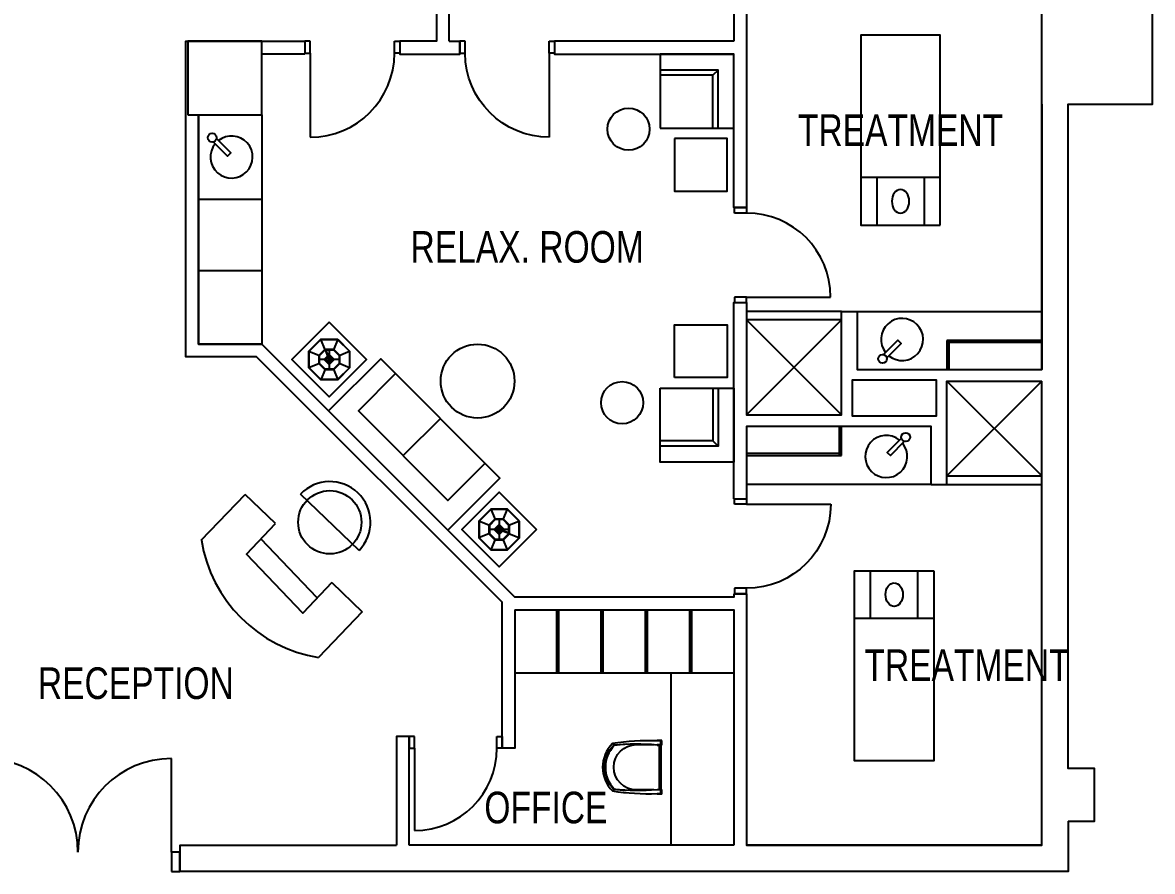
# Model space of a CAD drawing. Header units: millimetres. Extents: x -396 to 32754, y 354 to 22128.
# Drawn here: x 22036 to 32754, y 354 to 8404 of the extents above; entities that cross this region are included whole.
import ezdxf
from ezdxf.enums import TextEntityAlignment as Align

# ---------------------------------------------------------------- set-up
doc = ezdxf.new("R2010")
doc.units = ezdxf.units.MM
for name, color, linetype in [('furniture', 26, 'Continuous'), ('glass', 7, 'Continuous'), ('sanitary', 131, 'Continuous'), ('walls', 5, 'Continuous')]:
    doc.layers.add(name, color=color, linetype=linetype)
doc.styles.get("Standard").update_dxf_attribs({"font": 'arial.ttf'})

# ---------------------------------------------------------------- blocks, each defined once
blk = doc.blocks.new('barstol')
blk.add_line((0, -22.5), (0, 22.5))
blk.add_circle((0, 0), 17.5)
blk.add_arc((0, 0), 22.5, 270, 90)
blk = doc.blocks.new('AAA_U_AOIAIAY_1IIEUIAY_325')
at = {"color": 0, "linetype": 'Continuous'}
for p, q in [((0.3992, 0), (0.3992, 0.7984)), ((-0.45, 0), (-0.3992, 0)), ((-0.45, -0.1143), (-0.45, 0)), ((-0.3992, 0), (-0.3992, -0.1143)), ((0.45, 0), (0.3992, 0)), ((0.3992, 0), (0.3992, -0.1143)), ((0.45, -0.1143), (0.45, 0)), ((-0.3992, -0.1143), (-0.45, -0.1143)), ((0.3992, -0.1143), (0.45, -0.1143))]:
    blk.add_line(p, q, dxfattribs=at)
blk.add_arc((0.3992, 0), 0.7984, 90, 180, dxfattribs=at)
blk = doc.blocks.new('desk chair (pl)')
at = {"color": 0}
for p, q in [((-225, -92), (-211, -107)), ((211, -107), (225, -92)), ((-255, -515), (-250, -515)), ((-255, -560), (-255, -515)), ((-213, -515), (-210, -515)), ((-210, -515), (-210, -560)), ((210, -515), (210, -560)), ((213, -515), (210, -515)), ((213, -550), (213, -515)), ((255, -515), (250, -515)), ((255, -560), (255, -515)), ((-255, -560), (-210, -560)), ((-210, -555), (210, -555)), ((210, -560), (255, -560))]:
    blk.add_line(p, q, dxfattribs=at)
for points in [[(213, -550), (250, -550), (250, -515, 0.04725), (225, -92, 0.410928), (-225, -92, 0.04725), (-250, -515), (-250, -550), (-213, -550), (-213, -515, -0.048981), (-211, -107, -0.410928), (211, -107, -0.048981), (213, -515)], [(219, -221, 0.025809), (206, -109, 0.407387), (-206, -109, 0.025809), (-219, -221)], [(-215, -486), (-215, -320, -1), (215, -320), (215, -486)], [(-210, -535, 0.414214), (-205, -540), (205, -540, 0.414214), (210, -535)]]:
    blk.add_lwpolyline(points, format="xyb", dxfattribs=at)
blk = doc.blocks.new('lamp (pl)')
at = {"color": 0, "linetype": 'ByBlock'}
for p, q in [((-40, 97), (-84, 202)), ((84, 202), (40, 97)), ((-203, 84), (-98, 40)), ((-69, 69), (-21, 21)), ((-42, 96), (-10, 17)), ((-38, 97), (-5, 19)), ((21, 21), (69, 69)), ((97, 40), (202, 84)), ((-98, -40), (-203, -84)), ((-84, -203), (-40, -98)), ((-69, -69), (-21, -21)), ((21, -21), (69, -69)), ((40, -98), (84, -203)), ((97, -40), (202, -84))]:
    blk.add_line(p, q, dxfattribs=at)
for points in [[(-203, 84), (-203, -84), (-84, -203), (84, -203), (202, -84), (202, 84), (84, 202), (-84, 202)], [(-200, 83), (-200, -83), (-83, -200), (83, -200), (200, -83), (200, 83), (83, 200), (-83, 200)], [(-103, 42), (-103, -42), (-42, -103), (42, -103), (102, -42), (102, 42), (42, 102), (-42, 102)], [(-98, 40), (-98, -40), (-40, -98), (40, -98), (97, -40), (97, 40), (40, 97), (-40, 97)]]:
    blk.add_lwpolyline(points, close=True, dxfattribs=at)
blk.add_lwpolyline([(-17, 35), (-35, 35), (-35, -35), (35, -35), (35, 35), (-12, 35)], dxfattribs=at)
for radius in [20, 10, 7.5]:
    blk.add_circle((0, 0), radius, dxfattribs=at)
blk.add_arc((0, 0), 30, 117.2802, 107.7198, dxfattribs=at)
blk = doc.blocks.new('Table lamp')
at = {"color": 0, "xscale": 0.09523809523809593, "yscale": 0.09523809523809593, "zscale": 0.09523809523809593, "rotation": 292.627099589534}
blk.add_blockref('lamp (pl)', (0, 0), dxfattribs=at)
blk = doc.blocks.new('AAA_U_AOIAIAY_2IIEUIAY_236')
at = {"color": 0, "linetype": 'Continuous'}
for p, q in [((-0.5492, 0), (-0.5492, 0.5492)), ((0.5492, 0), (0.5492, 0.5492)), ((-0.6, 0), (-0.5492, 0)), ((-0.6, -0.1143), (-0.6, 0)), ((-0.5492, 0), (-0.5492, -0.1143)), ((0.6, 0), (0.5492, 0)), ((0.5492, 0), (0.5492, -0.1143)), ((0.6, -0.1143), (0.6, 0)), ((-0.5492, -0.1143), (-0.6, -0.1143)), ((0.5492, -0.1143), (0.6, -0.1143))]:
    blk.add_line(p, q, dxfattribs=at)
for centre, start, end in [((-0.5492, 0), 0, 90), ((0.5492, 0), 90, 180)]:
    blk.add_arc(centre, 0.5492, start, end, dxfattribs=at)

msp = doc.modelspace()

# ---------------------------------------------------------------- linework, layer by layer
at = {"layer": 'furniture'}
for p, q in [((28634, 7954), (28584, 7904)), ((28084, 7404), (28784, 7404)), ((30739, 6934), (29989, 6934)), ((30139, 6934), (30139, 6484)), ((30589, 6934), (30589, 6484)), ((23718, 6729), (24304, 6729)), ((24304, 6049), (23718, 6049)), ((29954, 5664), (31704, 5664)), ((30804, 5389), (30804, 5114)), ((31704, 5389), (30804, 5389)), ((30824, 5389), (30824, 5114)), ((31704, 5369), (30824, 5369)), ((28084, 4936), (28784, 4936)), ((25999, 4650), (25645, 4297)), ((29784, 4299), (29784, 4574)), ((29804, 4299), (29804, 4574)), ((28634, 4386), (28584, 4436)), ((28903, 4319), (29784, 4319)), ((28903, 4299), (29804, 4299)), ((26423, 4226), (26069, 3872)), ((30654, 4024), (28904, 4023)), ((24435, 3653), (24146, 3929)), ((24831, 2949), (24297, 3508)), ((30079, 2754), (30079, 3204)), ((30529, 2754), (30529, 3204)), ((24969, 3093), (25258, 2817)), ((27104, 2234), (27104, 2834)), ((27124, 2234), (27124, 2834)), ((27524, 2234), (27524, 2834)), ((27544, 2234), (27544, 2834)), ((27944, 2234), (27944, 2834)), ((27964, 2234), (27964, 2834)), ((28364, 2234), (28364, 2834)), ((28384, 2234), (28384, 2834)), ((30679, 2754), (29929, 2754)), ((28784, 2234), (26704, 2234)), ((28184, 2234), (28184, 604))]:
    msp.add_line(p, q, dxfattribs=at)
at = {"layer": 'furniture', "flags": 128}
for points in [[(30739, 6484), (30739, 8284), (29989, 8284), (29989, 6484)], [(24945, 5562), (24591, 5209), (24945, 4855), (25299, 5209)], [(24938, 4721), (26069, 3590), (26564, 4085), (25433, 5216)], [(26911, 3597), (26557, 3243), (26204, 3597), (26557, 3950)], [(30679, 3204), (30679, 1404), (29929, 1404), (29929, 3204)]]:
    msp.add_lwpolyline(points, close=True, dxfattribs=at)
for points in [[(28784, 7404), (28783, 8104), (28083, 8104), (28084, 7404)], [(28634, 7404), (28634, 7954), (28084, 7954)], [(28584, 7404), (28584, 7904), (28084, 7904)], [(24304, 7529), (24304, 5355), (23704, 5355), (23704, 7529), (24304, 7529)], [(28219, 7304), (28219, 6804), (28719, 6804), (28719, 7304), (28219, 7304)], [(28219, 5037), (28219, 5537), (28719, 5537), (28719, 5037), (28219, 5037)], [(25574, 5075), (25221, 4721), (26069, 3872), (26423, 4226)], [(28784, 4936), (28784, 4236), (28084, 4236), (28084, 4936)], [(28584, 4936), (28584, 4436), (28084, 4436)], [(28634, 4936), (28634, 4386), (28084, 4386)], [(23731, 3495), (24146, 3929)], [(24969, 3093), (24693, 2804), (24159, 3363), (24435, 3653)], [(25258, 2817), (24844, 2383)]]:
    msp.add_lwpolyline(points, dxfattribs=at)
at = {"layer": 'furniture'}
for centre, radius in [((27784, 7393), 200), ((26352, 5004), 350), ((27723, 4799), 200)]:
    msp.add_circle(centre, radius, dxfattribs=at)
msp.add_arc((25059, 3711), 1345, 189.2274, 260.775, dxfattribs=at)
at = {"layer": 'furniture', "extrusion": (0, 0, -1)}
msp.add_ellipse((30364, 6709), major_axis=(0, -112), ratio=0.734838, dxfattribs=at)
at = {"layer": 'furniture'}
msp.add_ellipse((30304, 2979), major_axis=(0, 112), ratio=0.734838, dxfattribs=at)
at = {"layer": 'glass', "color": 5}
msp.add_lwpolyline([(26083, 8229), (26183, 8229)], dxfattribs=at)
at = {"layer": 'sanitary', "color": 4}
for p, q in [((29804, 5664), (28904, 5664)), ((29804, 5584), (28904, 5584)), ((29804, 4684), (28904, 5584)), ((29804, 5584), (28904, 4684)), ((30804, 4104), (31704, 5004)), ((30804, 5004), (31704, 4104)), ((30804, 4104), (31704, 4104)), ((30804, 4024), (31704, 4024))]:
    msp.add_line(p, q, dxfattribs=at)
at = {"layer": 'sanitary', "linetype": 'Continuous'}
for points in [[(23843, 7273), (23979, 7137), (24010, 7168), (23874, 7304)], [(30235, 5224), (30371, 5360), (30340, 5391), (30204, 5255)], [(30372, 4464), (30237, 4328), (30268, 4297), (30403, 4433)]]:
    msp.add_lwpolyline(points, dxfattribs=at)
for centre in [(23834, 7313), (30194, 5215), (30413, 4473)]:
    msp.add_circle(centre, 41.5, dxfattribs=at)
for centre, start, end in [((24018, 7129), 141.2738, 128.7262), ((30379, 5399), 231.2738, 218.7262), ((30229, 4289), 51.2738, 38.7262)]:
    msp.add_arc(centre, 200, start, end, dxfattribs=at)
at = {"layer": 'walls'}
for p, q in [((31704, 8129), (31704, 9084)), ((24713, 8229), (24713, 8104)), ((24713, 8104), (24304, 8105)), ((31704, 7629), (31704, 5114)), ((28784, 3888), (28904, 3888)), ((28904, 2988), (28784, 2988))]:
    msp.add_line(p, q, dxfattribs=at)
msp.add_lwpolyline([(31954, 829), (32204, 829), (32204, 1329), (31954, 1329), (31954, 7629), (32754, 7629), (32754, 18079), (8274, 18079, 0.700327), (646, 20452), (-296, 20452), (-296, 16229)], format="xyb", dxfattribs=at)
for points in [[(26083, 8229), (26083, 12174), (27734, 12174), (27734, 11624), (27884, 11624), (27884, 12604), (28784, 12604), (28784, 8229)], [(23484, 10229), (25963, 10229), (25963, 8229), (25614, 8229), (25614, 8104), (26183, 8104), (26183, 8229)], [(28784, 3888), (28783, 5749), (28903, 5749), (28904, 4684), (29804, 4684), (29804, 5664), (29954, 5664), (29954, 5114), (31704, 5114), (31704, 9084), (28904, 9084), (28903, 6649), (28783, 6649), (28783, 8104)], [(26704, 2834), (26704, 1522), (26584, 1522), (26584, 2906), (24254, 5235), (23584, 5235), (23584, 8229), (24714, 8229)], [(28784, 8229), (27083, 8229), (27083, 8104), (28784, 8104)], [(23704, 7529), (23704, 5355), (24304, 5355), (26704, 2955)], [(28904, 2988), (28904, 604), (31704, 604), (31704, 5004)], [(30654, 4024), (30804, 4024), (30804, 5004), (31704, 5004)], [(30654, 4024), (30654, 4574), (28904, 4574), (28904, 3888)], [(28784, 2988), (28784, 2954), (26704, 2954)], [(26704, 2834), (28784, 2834), (28784, 604)], [(25704, 604), (25704, 1634), (25584, 1634), (25584, 604)], [(31704, 829), (31704, 1329)], [(31954, 829), (31954, 354), (23529, 354), (23529, 604), (25584, 604)], [(28784, 604), (25704, 604)], [(31704, 604), (28904, 604)]]:
    msp.add_lwpolyline(points, dxfattribs=at)
for points in [[(23604, 7529), (24304, 7529), (24304, 8229), (23604, 8229)], [(29904, 4704), (29904, 4674), (30704, 4674), (30704, 5014), (29904, 5014)]]:
    msp.add_lwpolyline(points, close=True, dxfattribs=at)

# ---------------------------------------------------------------- block references
at = {"layer": 'furniture'}
for name, p, xscale, yscale, zscale, rotation in [('AAA_U_AOIAIAY_1IIEUIAY_325', (25164, 8115), 1000.000000000007, 1000.000000000007, 1000.000000000007, 180.0017159062143), ('AAA_U_AOIAIAY_1IIEUIAY_325', (26633, 8115), -1000.000000000006, 1000.000000000007, 1000.000000000007, 180.0085263828376), ('AAA_U_AOIAIAY_1IIEUIAY_325', (28903, 6199), 1000.000000000007, 1000.000000000007, 1000.000000000007, 270.003431812433), ('Table lamp', (24945, 5209), -10, 10, 10, 337.6270995891068), ('barstol', (24950, 3665), 17.1428571428543, 17.1428571428543, 17.1428571428543, 46.28297282751918), ('Table lamp', (26557, 3597), 10, 10, 10, 292.3729004107447), ('AAA_U_AOIAIAY_1IIEUIAY_325', (28904, 3438), -1000.000000000007, 1000.000000000007, 1000.000000000007, 270.0084607413604), ('AAA_U_AOIAIAY_1IIEUIAY_325', (26144, 1522), 977.7777777777649, 977.7777777777649, 977.7777777777649, 179.9999999999795), ('AAA_U_AOIAIAY_2IIEUIAY_236', (22561, 538), 1612.821700244483, 1612.821700244483, 1612.821700244483, 359.9999706598655)]:
    msp.add_blockref(name, p, dxfattribs=dict(at, xscale=xscale, yscale=yscale, zscale=zscale, rotation=rotation))
at = {"layer": 'furniture', "rotation": 89.99999999986892}
msp.add_blockref('desk chair (pl)', (27539, 1342), dxfattribs=at)

# ---------------------------------------------------------------- texts
at = {"color": 4, "width": 0.760249}
for s, p in [('TREATMENT', (30364, 7384)), ('RELAX. ROOM', (26822, 6277)), ('TREATMENT', (30995, 2310)), ('RECEPTION', (23110, 2139)), ('OFFICE', (27000, 960))]:
    msp.add_text(s, height=300, dxfattribs=at).set_placement(p, align=Align.MIDDLE_CENTER)

doc.saveas('drawing.dxf')
